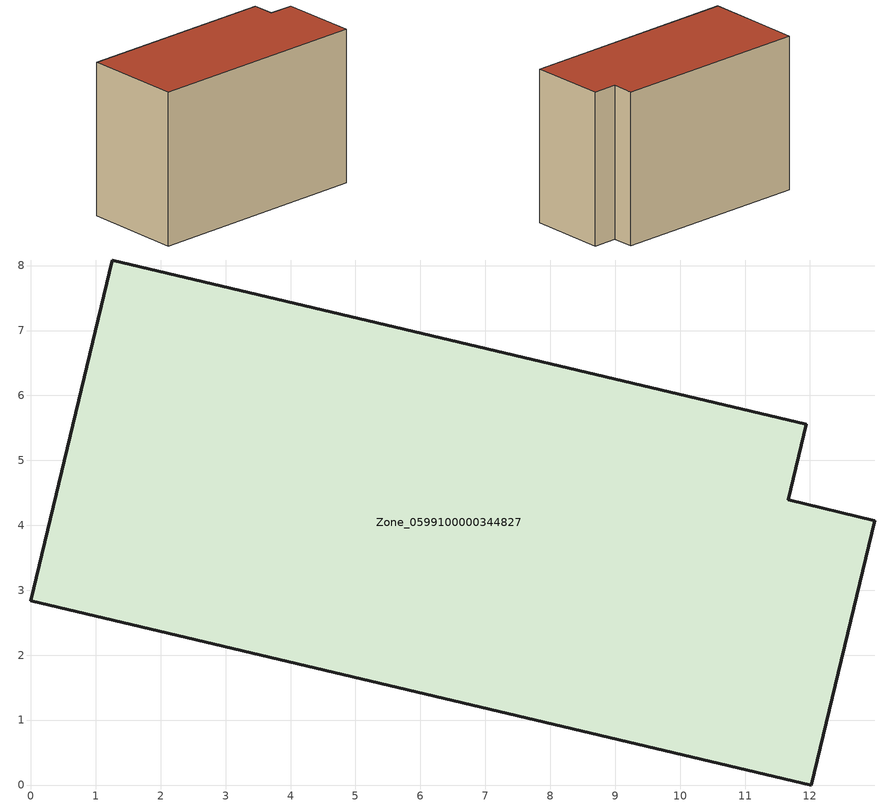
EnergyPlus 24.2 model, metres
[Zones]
Zone_0599100000344827
 floor ground (C_G): 0,2.84 1.25,8.09 11.95,5.56 11.66,4.39 13,4.07 12.02,0 z0
 wall outside (C_F): 1.25,8.09 0,2.84 12.02,0 13,4.07 11.66,4.39 11.95,5.56 1.25,8.09 z0:8.47
 roof outside (C_R): 0,2.84 12.02,0 13,4.07 11.66,4.39 11.95,5.56 1.25,8.09 z8.47
[BUILDING]
Pand.0599100000344827: North Axis=0; Terrain=City; Loads Convergence Tolerance Value=0.04; Temperature Convergence Tolerance Value=0.4; Solar Distribution=FullExterior; Maximum Number of Warmup Days=25; Minimum Number of Warmup Days=1
[Site:Location]
Rotterdam.The.Hague.AP_ZH_NLD Design_Conditions: Latitude=51.96; Longitude=4.45; Time Zone=1; Elevation=-4.5
[SITE:GROUNDTEMPERATURE:BUILDINGSURFACE]
18, 18, 18, 18, 18, 18, 18, 18, 18, 18, 18, 18
[MATERIAL] Thermal Absorptance=0.9; Solar Absorptance=0.7; Visible Absorptance=0.7
Name | Roughness | Thickness | Conductivity | Density | Specific Heat
G.TI.1992-2005 | MediumSmooth | 0.15 | 0.06 | 540 | 1210
F.TI.1992-2005 | Rough | 0.3 | 0.12 | 1920 | 840
R.TI.1992-2005 | MediumRough | 0.2 | 0.08 | 1500 | 1000
[CONSTRUCTION]
C_G: G.TI.1992-2005
C_F: F.TI.1992-2005
C_R: R.TI.1992-2005
[ZONE]
Zone_0599100000344827: Type=1; Multiplier=1; Ceiling Height=Autocalculate; Volume=Autocalculate; Floor Area=autocalculate; Part of Total Floor Area=Yes
[ZONEINFILTRATION:DESIGNFLOWRATE]
Infil_Zone_0599100000344827: Zone or ZoneList or Space or SpaceList=Zone_0599100000344827; Schedule=AlwaysOn; Design Flow Rate Calculation Method=Flow/Area; Flow Rate per Floor Area=0.0015; Constant Term Coefficient=1; Temperature Term Coefficient=0; Velocity Term Coefficient=0; Velocity Squared Term Coefficient=0
[HVACTEMPLATE:ZONE:IDEALLOADSAIRSYSTEM]
Zone_0599100000344827: Maximum Heating Supply Air Temperature=50; Minimum Cooling Supply Air Temperature=13; Maximum Heating Supply Air Humidity Ratio=0.0156; Minimum Cooling Supply Air Humidity Ratio=0.0077; Heating Limit=NoLimit; Cooling Limit=NoLimit; Dehumidification Control Type=ConstantSensibleHeatRatio; Cooling Sensible Heat Ratio=0.7; Dehumidification Setpoint=60; Humidification Control Type=None; Humidification Setpoint=30; Outdoor Air Method=None; Outdoor Air Flow Rate per Person=0.00944; Outdoor Air Flow Rate per Zone Floor Area=0; Outdoor Air Flow Rate per Zone=0; Demand Controlled Ventilation Type=None; Outdoor Air Economizer Type=NoEconomizer; Heat Recovery Type=None; Sensible Heat Recovery Effectiveness=0.7; Latent Heat Recovery Effectiveness=0.65
[ZONECONTROL:THERMOSTAT]
ThermostatControl_Zone_0599100000344827: Zone or ZoneList=Zone_0599100000344827; Control Type Schedule=DualSetpointControlType; Control 1=Thermostat_Zone_0599100000344827; Temperature Difference Between Cutout And Setpoint=0
[THERMOSTATSETPOINT:DUALSETPOINT]
Thermostat_Zone_0599100000344827: Heating Setpoint Temperature Schedule=HeatingSetpoint_Zone_0599100000344827; Cooling Setpoint Temperature Schedule=CoolingSetpoint_Zone_0599100000344827
[SCHEDULE:COMPACT]
HeatingSetpoint_Zone_0599100000344827: Through: 12/31, For: AllDays, Until: 24:00, 21
CoolingSetpoint_Zone_0599100000344827: Through: 12/31, For: AllDays, Until: 24:00, 24
DualSetpointControlType: Through: 12/31, For: AllDays, Until: 24:00, 4
AlwaysOn: Through: 12/31, For: AllDays, Until: 24:00, 1
